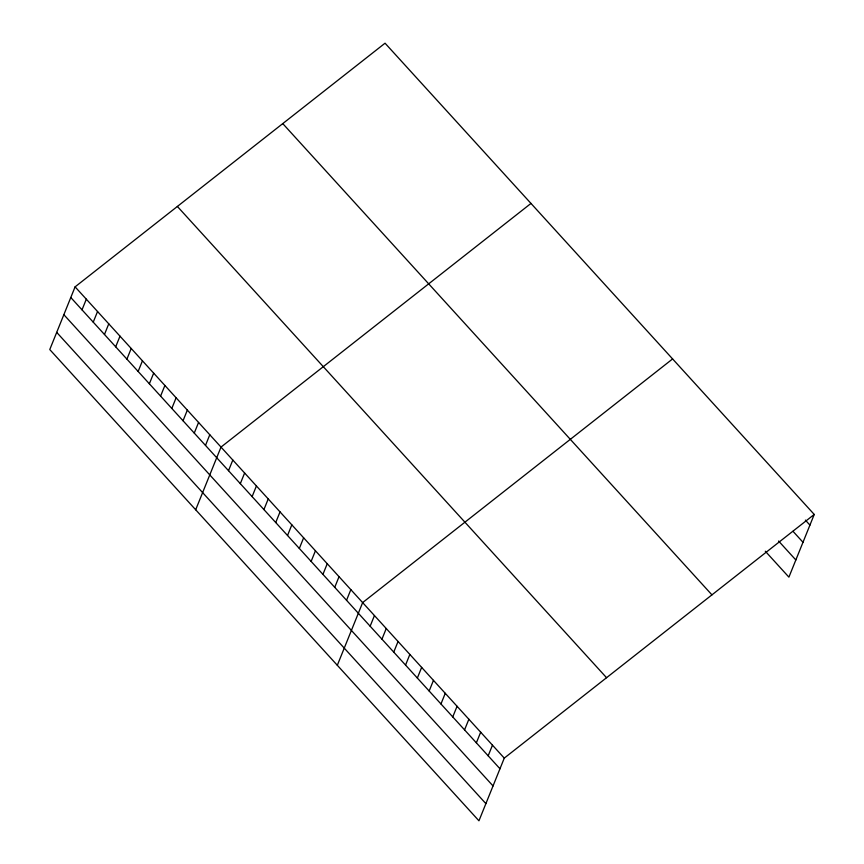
<?xml version="1.0" encoding="UTF-8"?>
<svg xmlns="http://www.w3.org/2000/svg" width="864" height="864" viewBox="0 0 864 864"><rect width="100%" height="100%" fill="white"/><g stroke="black" fill="none" stroke-linecap="round" stroke-linejoin="round"><path stroke-width="1.3" d="M75.092 286.859L49.766 349.553L478.948 820.8L504.274 758.117L814.234 514.447L385.052 43.2L75.092 286.859L504.274 758.117M82.015 309.841L86.324 299.182M93.236 322.164L97.546 311.515M104.468 334.487L108.767 323.838M115.69 346.81L119.999 336.161M126.911 359.132L131.22 348.484M138.143 371.466L142.441 360.817M149.364 383.789L153.673 373.14M160.585 396.112L164.894 385.463M171.817 408.434L176.116 397.786M183.038 420.757L187.337 410.108M194.26 433.091L198.569 422.442M205.492 445.414L209.79 434.765M195.685 509.771L221.011 447.088L530.971 203.429M228.517 470.696L232.816 460.048M240.322 483.656L244.62 473.008M252.115 496.616L256.424 485.968M263.92 509.576L268.229 498.928M275.724 522.536L280.033 511.888M287.528 535.496L291.827 524.848M299.333 548.456L303.631 537.808M311.137 561.416L315.436 550.768M322.931 574.376L327.24 563.728M334.735 587.336L339.044 576.677M346.54 600.296L350.838 589.637M337.316 665.291L362.642 602.597L672.602 358.938M370.148 626.206L374.447 615.557M381.953 639.166L386.251 628.517M393.746 652.126L398.056 641.477M405.551 665.086L409.86 654.437M417.355 678.046L421.654 667.397M429.16 691.006L433.458 680.357M440.964 703.966L445.262 693.317M452.758 716.926L457.067 706.277M464.562 729.886L468.871 719.237M476.366 742.846L480.676 732.197M488.171 755.806L492.469 745.157M814.234 514.447L788.908 577.141L765.299 551.221M805.388 520.117L809.924 525.107M793.001 531.306L802.991 542.279M778.594 541.026L795.841 559.969M282.766 123.606L711.947 594.864M177.379 206.453L606.56 677.711M70.794 297.508L499.975 768.766M63.85 314.68L493.031 785.938M56.711 332.381L485.881 803.628"/></g></svg>
